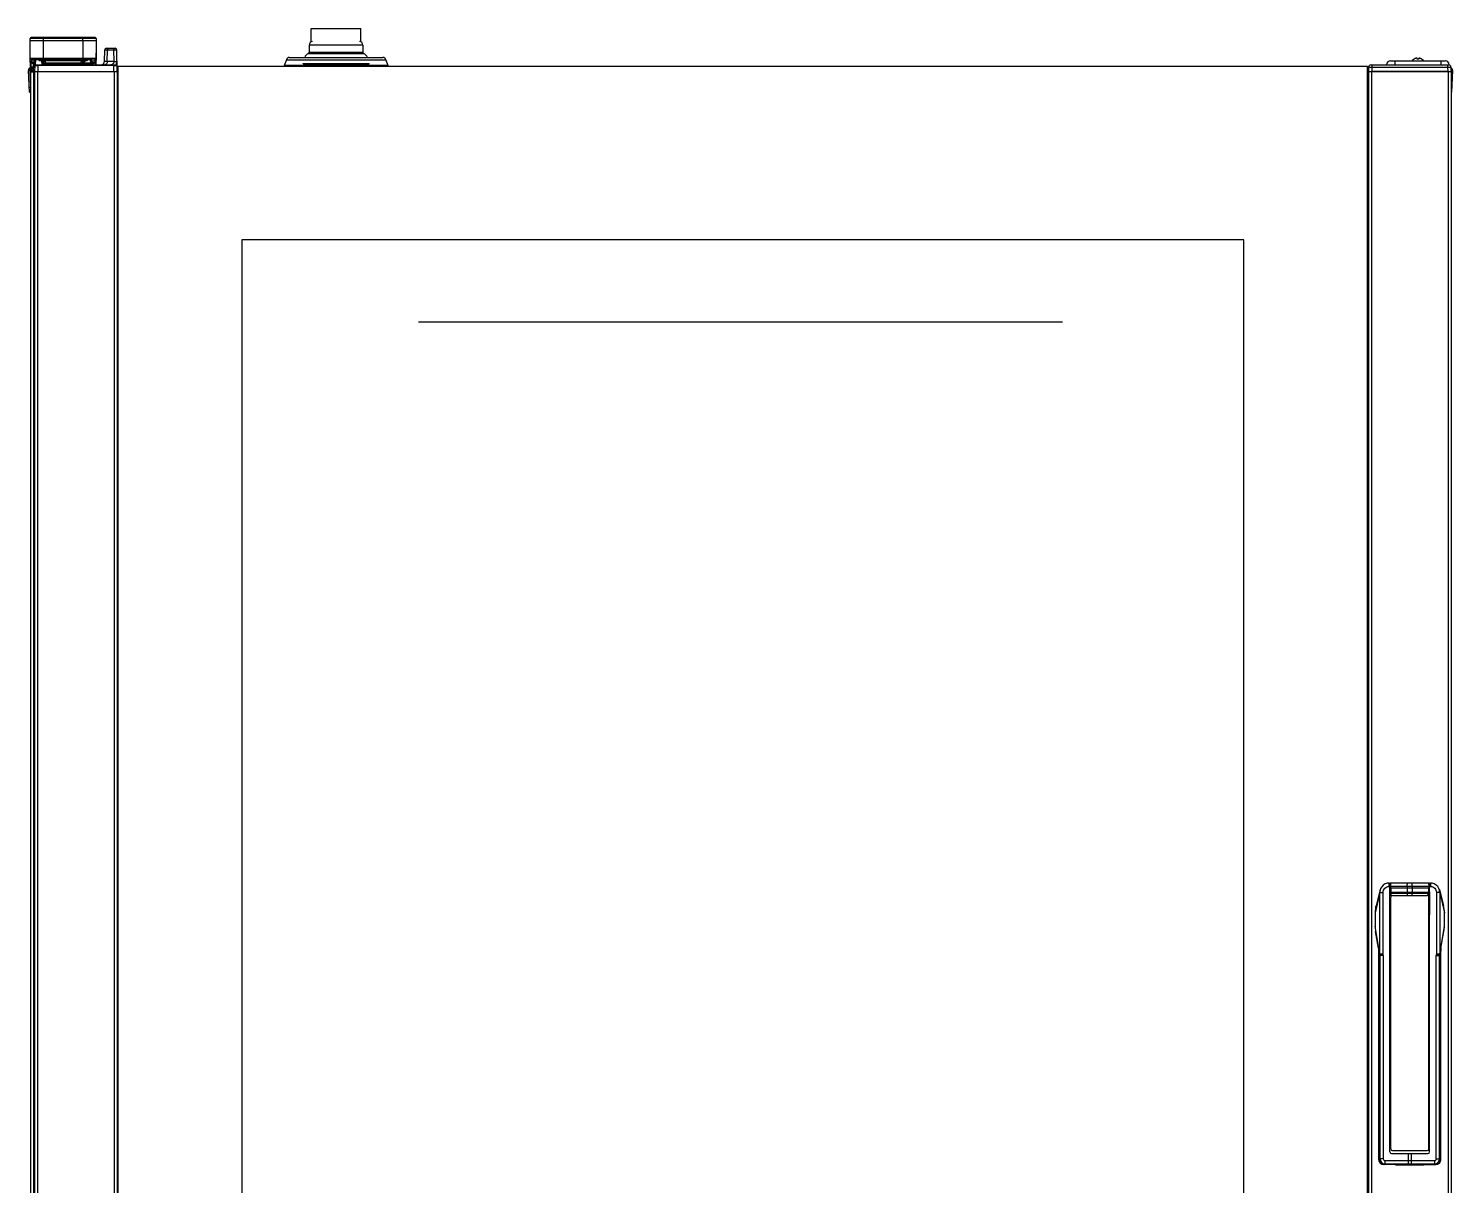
# Model space of a CAD drawing. Header units: millimetres. Extents: x -1319 to 3519, y -1539 to 2345.
# Drawn here: x 187 to 1050, y 286 to 986 of the extents above; entities that cross this region are included whole.
import ezdxf

# ---------------------------------------------------------------- set-up
doc = ezdxf.new("R2010")
doc.units = ezdxf.units.MM
doc.header["$LTSCALE"] = 65.395
doc.layers.get('0').update_dxf_attribs({"linetype": 'CONTINUOUS'})

msp = doc.modelspace()

# ---------------------------------------------------------------- linework, layer by layer
at = {"linetype": 'Continuous'}
for p, q in [((358.66, 978.24), (358.66, 986.37)), ((358.66, 986.37), (388.66, 986.37)), ((388.66, 978.24), (388.66, 986.37)), ((188.36, 978.87), (188.44, 980.4)), ((188.45, 968.36), (188.36, 978.87)), ((228.36, 978.87), (188.36, 978.87)), ((228.28, 980.4), (188.44, 980.4)), ((227.78, 980.87), (188.94, 980.87)), ((196.36, 978.87), (196.36, 980.87)), ((196.36, 967.87), (196.36, 978.87)), ((220.36, 978.87), (220.36, 980.87)), ((220.36, 978.87), (220.36, 967.87)), ((228.36, 978.87), (228.23, 964.37)), ((228.36, 978.87), (228.27, 968.36)), ((228.28, 980.4), (228.36, 978.87)), ((357.41, 976.37), (357.41, 971.98)), ((389.91, 976.37), (357.41, 976.37)), ((389.91, 976.37), (389.91, 971.98)), ((188.5, 963.36), (188.45, 968.36)), ((188.45, 968.36), (228.27, 968.36)), ((188.95, 967.87), (196.36, 967.87)), ((191.04, 966.63), (189.19, 966.63)), ((189.19, 966.63), (189.2, 965.89)), ((190.99, 966.15), (191.04, 966.63)), ((191.09, 963.95), (191.4, 967.41)), ((191.29, 966.19), (191.09, 963.95)), ((191.33, 966.67), (191.4, 967.41)), ((191.63, 964.37), (191.9, 967.38)), ((191.9, 967.87), (191.9, 967.38)), ((193.61, 967.38), (191.9, 967.38)), ((223.11, 967.37), (193.61, 967.37)), ((222.61, 966.87), (194.11, 966.87)), ((195.26, 966.87), (195.48, 964.37)), ((195.76, 966.87), (195.78, 966.67)), ((195.98, 964.37), (195.76, 966.87)), ((196.36, 967.87), (203.36, 967.87)), ((196.84, 966.63), (196.41, 966.63)), ((196.41, 966.63), (196.5, 965.58)), ((213.36, 967.87), (220.36, 967.87)), ((220.31, 966.63), (219.88, 966.63)), ((220.22, 965.58), (220.31, 966.63)), ((227.77, 967.87), (220.36, 967.87)), ((220.83, 965.37), (220.96, 966.87)), ((220.94, 966.67), (220.96, 966.87)), ((221.33, 965.37), (221.46, 966.87)), ((224.82, 967.38), (223.11, 967.38)), ((224.82, 967.87), (224.82, 967.38)), ((224.82, 967.38), (225, 965.37)), ((225.32, 967.41), (225.39, 966.67)), ((225.51, 965.32), (225.32, 967.41)), ((225.51, 965.32), (225.43, 966.19)), ((225.73, 966.15), (225.68, 966.63)), ((227.53, 966.63), (225.68, 966.63)), ((227.53, 966.63), (227.52, 965.89)), ((228.26, 967.25), (228.25, 966.76)), ((228.26, 967.74), (228.26, 967.37)), ((228.27, 968.13), (228.27, 968.03)), ((233.42, 966.33), (233.54, 973.39)), ((233.42, 966.33), (233.54, 973.39)), ((235.11, 966.33), (233.42, 966.33)), ((233.54, 973.39), (235.24, 973.39)), ((234.54, 974.37), (239.83, 974.37)), ((235.11, 966.33), (235.24, 973.39)), ((239.07, 966.33), (235.11, 966.33)), ((235.24, 973.39), (238.95, 973.39)), ((238.95, 973.39), (239.07, 966.33)), ((241.06, 960.37), (240.83, 973.39)), ((343.57, 967.29), (342.27, 963.87)), ((343.57, 967.29), (342.27, 963.87)), ((343.57, 967.29), (403.75, 967.29)), ((345.36, 968.87), (401.96, 968.87)), ((356.93, 971.25), (390.39, 971.25)), ((357.41, 971.98), (389.91, 971.98)), ((403.75, 967.29), (405.05, 963.87)), ((403.75, 967.29), (405.05, 963.87)), ((1012.46, 966.87), (1045.46, 966.87)), ((1014.96, 966.87), (1014.96, 964.37)), ((1026.66, 967.81), (1026.66, 967.85)), ((1028.46, 967.81), (1028.46, 968.37)), ((1029.46, 968.37), (1029.46, 967.81)), ((1031.26, 967.85), (1031.26, 967.81)), ((1042.96, 966.87), (1042.96, 964.37)), ((188.16, 961.02), (187.36, 960.98)), ((188.05, 947.87), (187.36, 960.98)), ((188.16, 961.02), (188.66, 951.5)), ((188.66, 960.17), (188.66, -83.65)), ((188.66, 960.17), (191.06, 960.17)), ((189, 962.87), (188.97, 965.49)), ((190.18, 962.87), (189, 962.87)), ((189.16, 962.07), (189.16, 962.87)), ((190.16, 962.07), (189.16, 962.07)), ((190.29, 965.31), (190.1, 963.07)), ((190.16, 962.87), (190.16, 960.17)), ((191.07, 961.07), (190.16, 961.07)), ((191.1, 962.87), (190.17, 962.87)), ((190.17, 962.87), (191.1, 962.87)), ((190.46, 960.17), (190.46, -82.63)), ((191.12, 963.88), (191.06, 960.37)), ((191.12, 963.88), (191.06, 960.37)), ((191.06, 960.37), (191.06, -66.63)), ((191.06, 960.37), (241.06, 960.37)), ((191.62, 964.37), (207.57, 964.37)), ((192.86, 960.37), (192.86, -66.63)), ((193.12, 963.88), (193.06, 960.37)), ((193.12, 964.37), (193.12, 963.88)), ((239, 963.88), (193.12, 963.88)), ((196.31, 964.87), (196.31, 964.58)), ((196.31, 964.87), (225.81, 964.87)), ((196.31, 964.58), (225.81, 964.58)), ((225.31, 965.37), (196.81, 965.37)), ((214.55, 964.37), (240.5, 964.37)), ((225.81, 964.87), (225.81, 964.58)), ((226.51, 964.37), (226.43, 965.31)), ((227.75, 965.49), (227.74, 964.37)), ((239, 964.37), (239, 963.88)), ((239.06, 960.37), (239, 963.88)), ((239.26, 960.37), (239.26, -66.63)), ((241.06, 960.37), (241, 963.88)), ((241.56, 962.87), (241.02, 962.87)), ((241.56, 961.07), (241.05, 961.07)), ((241.06, 960.37), (241.06, -66.63)), ((241.06, 960.17), (241.56, 960.17)), ((241.56, 959.87), (241.06, 959.87)), ((241.56, 963.37), (241.56, -69.63)), ((998.56, 963.37), (241.56, 963.37)), ((405.05, 963.87), (342.27, 963.87)), ((353.66, 964.87), (353.66, 965.17)), ((353.66, 965.17), (393.66, 965.17)), ((353.66, 964.87), (393.66, 964.87)), ((393.66, 964.87), (393.66, 965.17)), ((998.56, -69.63), (998.56, 963.37)), ((999.1, 962.87), (998.56, 962.87)), ((999.07, 961.07), (998.56, 961.07)), ((999.06, 960.17), (998.56, 960.17)), ((998.56, 959.87), (999.06, 959.87)), ((999.1, 962.9), (999.06, 960.37)), ((999.06, 960.37), (999.06, -66.63)), ((999.06, 960.37), (1049.06, 960.37)), ((1000.6, 964.37), (1047.52, 964.37)), ((1000.86, 960.37), (1000.86, -66.63)), ((1047.26, 960.37), (1000.86, 960.37)), ((1001.1, 962.9), (1001.06, 960.37)), ((1001.1, 964.37), (1001.1, 962.9)), ((1001.1, 962.9), (1047.02, 962.9)), ((1009.96, 964.41), (1009.96, 964.37)), ((1009.96, 964.41), (1047.96, 964.41)), ((1047.02, 964.37), (1047.02, 962.9)), ((1047.02, 962.9), (1047.06, 960.37)), ((1047.26, 960.37), (1047.26, -66.63)), ((1047.52, 964.37), (1047.96, 964.37)), ((1047.96, 964.41), (1047.96, 964.37)), ((1047.96, 964.41), (1047.96, 964.37)), ((1047.96, 964.37), (1047.96, 964.3)), ((1049.02, 962.9), (1049.06, 960.37)), ((1049.16, 961.02), (1049.06, 959.13)), ((1049.06, 960.37), (1049.06, -66.63)), ((1049.16, 961.02), (1049.96, 960.98)), ((1049.96, 960.98), (1049.27, 947.87)), ((187.89, 950.87), (188.66, 950.91)), ((1049.43, 950.87), (1049.06, 950.88)), ((188.05, 947.87), (188.66, 947.9)), ((1049.27, 947.87), (1049.06, 947.88)), ((316.56, 858.37), (316.56, 35.37)), ((923.56, 858.37), (316.56, 858.37)), ((923.56, 35.37), (923.56, 858.37)), ((1011.44, 468.82), (1012.06, 468.82)), ((1011.44, 466.82), (1012.06, 466.82)), ((1012.06, 306.12), (1012.06, 468.82)), ((1012.4, 468.76), (1012.06, 468.75)), ((1012.09, 466.82), (1012.12, 468.33)), ((1012.55, 465.87), (1012.58, 466.87)), ((1035.57, 465.87), (1012.55, 465.87)), ((1012.55, 465.87), (1012.57, 463.61)), ((1022.58, 466.87), (1012.58, 466.87)), ((1022.61, 468.82), (1012.62, 468.82)), ((1025.54, 466.87), (1022.58, 466.87)), ((1022.58, 466.87), (1022.58, 465.87)), ((1022.58, 465.87), (1022.58, 463.36)), ((1024.57, 468.82), (1022.61, 468.82)), ((1035.5, 468.82), (1024.57, 468.82)), ((1035.54, 466.87), (1025.54, 466.87)), ((1025.54, 466.87), (1025.54, 465.87)), ((1025.54, 465.87), (1025.54, 463.36)), ((1035.54, 466.87), (1035.57, 465.87)), ((1035.55, 463.61), (1035.57, 465.87)), ((1036.06, 468.75), (1035.72, 468.76)), ((1036, 468.33), (1036.04, 466.82)), ((1036.06, 468.82), (1036.68, 468.82)), ((1036.06, 306.12), (1036.06, 468.82)), ((1036.06, 466.82), (1036.68, 466.82)), ((1005.92, 463.25), (1003.08, 450.88)), ((1006.11, 464.69), (1003.65, 455.32)), ((1005.92, 463.25), (1007.92, 463.25)), ((1005.92, 425.8), (1005.92, 463.25)), ((1006.41, 465.56), (1006.1, 464.67)), ((1006.1, 464.67), (1006.11, 464.69)), ((1007.92, 425.92), (1007.92, 463.25)), ((1012.33, 435.36), (1012.08, 463.61)), ((1012.51, 307.87), (1012.51, 460.37)), ((1012.82, 463.36), (1035.3, 463.36)), ((1012.84, 461.09), (1012.82, 462.87)), ((1012.83, 462.87), (1035.29, 462.87)), ((1013.51, 461.37), (1034.61, 461.37)), ((1022.61, 461.37), (1022.61, 462.87)), ((1025.51, 461.37), (1025.52, 462.87)), ((1035.28, 461.09), (1035.3, 462.87)), ((1035.61, 307.87), (1035.61, 460.37)), ((1036.04, 463.61), (1035.79, 435.36)), ((1042.2, 463.25), (1040.2, 463.25)), ((1040.2, 463.25), (1040.2, 425.92)), ((1042.01, 464.69), (1044.47, 455.32)), ((1042.01, 464.69), (1042.02, 464.67)), ((1042.2, 463.25), (1042.2, 425.8)), ((1042.2, 463.25), (1045.04, 450.88)), ((1003.08, 450.88), (1003.08, 450.88)), ((1003.08, 450.88), (1003.08, 442.86)), ((1003.08, 450.88), (1003.08, 442.86)), ((1045.04, 450.88), (1045.04, 450.88)), ((1045.04, 442.86), (1045.04, 450.88)), ((1045.04, 442.86), (1045.04, 450.88)), ((1003.08, 442.86), (1003.08, 442.86)), ((1005.92, 425.81), (1003.08, 442.86)), ((1042.2, 425.81), (1045.04, 442.86)), ((1045.04, 442.86), (1045.04, 442.86)), ((1005.22, 429.51), (1003.37, 439.59)), ((1012.06, 435.36), (1012.33, 435.36)), ((1012.36, 434.87), (1012.51, 434.87)), ((1035.61, 434.87), (1035.76, 434.87)), ((1035.79, 435.36), (1036.06, 435.36)), ((1042.9, 429.51), (1044.75, 439.59)), ((1005.21, 429.61), (1005.2, 429.74)), ((1005.21, 429.61), (1005.21, 429.61)), ((1005.21, 429.61), (1005.24, 429.41)), ((1005.24, 429.41), (1005.27, 429.12)), ((1005.26, 429.39), (1005.26, 429.38)), ((1005.26, 429.38), (1005.26, 429.36)), ((1005.27, 429.12), (1005.28, 428.89)), ((1005.37, 428.77), (1005.28, 429.23)), ((1005.28, 428.89), (1005.28, 429.06)), ((1005.28, 429.06), (1005.31, 428.89)), ((1005.28, 428.89), (1005.28, 428.89)), ((1005.39, 423.98), (1005.4, 423.98)), ((1005.39, 301.46), (1005.39, 423.98)), ((1005.4, 301.46), (1005.4, 423.98)), ((1005.72, 426.82), (1005.72, 426.83)), ((1005.93, 425.65), (1005.72, 426.83)), ((1005.9, 425.64), (1005.91, 425.59)), ((1005.91, 425.59), (1005.93, 425.48)), ((1007.92, 425.92), (1005.92, 425.8)), ((1005.92, 425.8), (1005.92, 425.81)), ((1005.93, 425.65), (1005.94, 425.62)), ((1005.93, 425.65), (1005.93, 425.65)), ((1005.94, 425.62), (1005.94, 425.6)), ((1005.94, 425.6), (1005.96, 425.51)), ((1005.95, 425.59), (1006, 425.6)), ((1005.96, 425.51), (1005.97, 425.49)), ((1008, 425.06), (1006.01, 425.06)), ((1006.01, 425.06), (1006.01, 301.87)), ((1008, 425.06), (1008, 301.87)), ((1040.12, 425.06), (1042.11, 425.06)), ((1040.12, 301.87), (1040.12, 425.06)), ((1042, 425.63), (1042.17, 425.59)), ((1042.2, 425.8), (1042.02, 425.81)), ((1042.11, 301.87), (1042.11, 425.06)), ((1042.15, 425.49), (1042.18, 425.6)), ((1042.15, 425.49), (1042.15, 425.49)), ((1042.18, 425.62), (1042.19, 425.65)), ((1042.18, 425.6), (1042.18, 425.62)), ((1042.19, 425.65), (1042.4, 426.83)), ((1042.19, 425.65), (1042.19, 425.65)), ((1042.21, 425.59), (1042.19, 425.48)), ((1042.22, 425.64), (1042.21, 425.59)), ((1042.4, 426.82), (1042.4, 426.83)), ((1042.73, 423.98), (1042.72, 423.98)), ((1042.72, 423.98), (1042.72, 301.46)), ((1042.73, 423.98), (1042.73, 301.46)), ((1042.76, 428.78), (1042.84, 429.23)), ((1042.84, 429.06), (1042.81, 428.89)), ((1042.84, 428.89), (1042.85, 429.1)), ((1042.84, 428.89), (1042.84, 429.06)), ((1042.85, 429.1), (1042.88, 429.38)), ((1042.86, 429.39), (1042.86, 429.38)), ((1042.86, 429.38), (1042.86, 429.36)), ((1042.86, 429.36), (1042.86, 429.35)), ((1042.88, 429.38), (1042.91, 429.61)), ((1042.92, 429.74), (1042.91, 429.61)), ((1042.91, 429.61), (1042.91, 429.61)), ((1013.06, 305.12), (1035.06, 305.12)), ((1013.51, 306.87), (1034.61, 306.87)), ((1023.19, 305.12), (1023.19, 300.87)), ((1024.93, 305.12), (1024.93, 300.87)), ((1005.39, 301.46), (1005.4, 301.46)), ((1005.4, 301.46), (1006.01, 301.87)), ((1008, 301.87), (1006.01, 301.87)), ((1008.33, 298.46), (1008.39, 298.46)), ((1015.5, 298.31), (1008.33, 298.46)), ((1008.39, 298.46), (1009.01, 298.87)), ((1015.56, 298.31), (1008.39, 298.46)), ((1009, 300.87), (1023.19, 300.87)), ((1009.01, 298.87), (1023.19, 298.87)), ((1015.5, 298.31), (1015.56, 298.31)), ((1023.19, 300.87), (1039.12, 300.87)), ((1023.19, 298.87), (1024.93, 298.87)), ((1024.93, 298.87), (1039.11, 298.87)), ((1039.73, 298.46), (1032.56, 298.31)), ((1032.56, 298.31), (1039.79, 298.46)), ((1032.62, 298.31), (1032.56, 298.31)), ((1039.11, 298.87), (1039.73, 298.46)), ((1039.79, 298.46), (1039.73, 298.46)), ((1040.12, 301.87), (1042.11, 301.87)), ((1042.11, 301.87), (1042.72, 301.46)), ((1042.73, 301.46), (1042.72, 301.46))]:
    msp.add_line(p, q, dxfattribs=at)
at = {"color": 2, "linetype": 'Continuous'}
msp.add_line((423.66, 808.67), (813.66, 808.67), dxfattribs=at)
at = {"linetype": 'Continuous'}
for points in [[(1011.44, 468.82), (1010.42, 468.73), (1009.16, 468.33), (1008.03, 467.64), (1007.09, 466.7), (1006.41, 465.56)], [(1042.02, 464.67), (1041.7, 465.58), (1041.01, 466.72), (1040.07, 467.66), (1038.93, 468.34), (1037.67, 468.73), (1036.68, 468.82)], [(1005.28, 428.89), (1005.31, 428.37), (1005.34, 427.46), (1005.37, 426.34), (1005.39, 425.05), (1005.39, 423.98)], [(1042.73, 423.98), (1042.73, 425.08), (1042.75, 426.36), (1042.78, 427.48), (1042.81, 428.39), (1042.84, 428.89)], [(1015.5, 298.31), (1018.06, 298.27), (1021.02, 298.24), (1024.07, 298.23), (1027.12, 298.24), (1030.08, 298.27), (1032.56, 298.31)]]:
    msp.add_lwpolyline(points, dxfattribs=at)
for centre, radius, start, end in [((188.94, 980.37), 0.5, 90, 177), ((227.78, 980.37), 0.5, 3, 90), ((359.46, 976.37), 2.05, 90, 180), ((387.86, 976.37), 2.05, 0, 90), ((188.95, 968.37), 0.5, 180.5, 270), ((191.9, 967.37), 0.5, 90, 175.01983), ((191.9, 967.37), 0.5, 124.16928, 154.56001), ((193.11, 967.37), 0.5, 0, 90), ((194.11, 967.37), 0.5, 180, 270.00005), ((195.94, 964.87), 2, 14.57995, 90), ((181.08, 964.62), 15.47, 7.46484, 8.10539), ((220.78, 964.87), 2, 90, 165.42005), ((235.74, 964.61), 15.57, 171.89732, 172.53372), ((222.61, 967.37), 0.5, 269.99995, 360), ((223.61, 967.37), 0.5, 90, 180), ((224.82, 967.37), 0.5, 4.99977, 90), ((227.77, 968.37), 0.5, 270, 359.5), ((231.42, 966.37), 2, 269.9972, 358.99995), ((234.54, 973.37), 1, 90.00043, 179.00001), ((239.83, 973.37), 1, 1, 90), ((345.36, 967.07), 1.8, 90, 173.00567), ((358.66, 967.37), 4.25, 113.95008, 159.29674), ((356.61, 971.98), 0.8, 293.95008, 360), ((390.71, 971.98), 0.8, 180, 246.04992), ((388.66, 967.37), 4.25, 20.70326, 66.04992), ((401.96, 967.07), 1.8, 6.99433, 90), ((1012.46, 964.37), 2.5, 90, 179), ((1029.16, 963.75), 4.8, 121.37271, 139.39925), ((1029.16, 963.75), 4.8, 121.37271, 139.18383), ((1029.15, 963.76), 4.75, 118.9687, 121.53408), ((1029.14, 963.77), 4.75, 118.00738, 118.96837), ((1029.14, 963.77), 4.75, 116.68125, 118.00741), ((1029.14, 963.77), 4.74, 115.54022, 116.6812), ((1029.14, 963.77), 4.74, 114.57218, 115.5402), ((1029.14, 963.78), 4.73, 113.31747, 114.5722), ((1029.14, 963.78), 4.73, 112.54738, 113.31738), ((1029.13, 963.79), 4.72, 111.00254, 112.54756), ((1029.13, 963.8), 4.72, 110.5181, 111.00225), ((1029.13, 963.81), 4.7, 108.46559, 110.51874), ((1029.12, 963.83), 4.68, 107.37727, 108.46505), ((1029.12, 963.84), 4.67, 106.39488, 107.37721), ((1029.11, 963.87), 4.64, 104.31758, 106.39637), ((1028.21, 966.38), 2.01, 95.2585, 97.27409), ((1028.21, 966.4), 1.98, 94.6009, 95.25576), ((1028.21, 966.41), 1.97, 93.21665, 94.6016), ((1028.21, 966.42), 1.96, 92.37652, 93.21587), ((1028.21, 966.43), 1.95, 91.15446, 92.37669), ((1028.21, 966.43), 1.95, 90.19954, 91.15407), ((1028.21, 966.43), 1.95, 89.07411, 90.19949), ((1028.21, 966.43), 1.95, 88.00369, 89.07382), ((1028.21, 966.42), 1.96, 86.97715, 88.00366), ((1028.21, 966.41), 1.97, 85.71404, 86.97664), ((1028.21, 966.4), 1.98, 84.86274, 85.71439), ((1028.21, 966.38), 2.01, 82.72561, 84.85983), ((1028.96, 964.05), 3.8, 82.43512, 97.56488), ((1029.71, 966.38), 2.01, 95.14015, 97.27441), ((1029.71, 966.4), 1.98, 94.28565, 95.13722), ((1029.71, 966.41), 1.97, 93.0233, 94.28602), ((1029.71, 966.42), 1.96, 91.99641, 93.02279), ((1029.71, 966.43), 1.95, 90.92611, 91.99638), ((1029.71, 966.43), 1.95, 88.84587, 90.92582), ((1029.71, 966.43), 1.96, 87.62337, 88.84548), ((1029.71, 966.42), 1.96, 86.78409, 87.62352), ((1029.71, 966.41), 1.97, 85.39843, 86.78331), ((1029.71, 966.4), 1.98, 84.74422, 85.39912), ((1029.71, 966.38), 2.01, 82.72591, 84.7415), ((1028.81, 963.87), 4.64, 73.60363, 75.68242), ((1028.8, 963.84), 4.67, 72.62279, 73.60512), ((1028.8, 963.83), 4.68, 71.53495, 72.62273), ((1028.79, 963.81), 4.7, 69.48126, 71.53441), ((1028.79, 963.8), 4.72, 68.99775, 69.4819), ((1028.79, 963.79), 4.72, 67.45244, 68.99746), ((1028.78, 963.78), 4.73, 66.68262, 67.45262), ((1028.78, 963.78), 4.73, 65.4278, 66.68253), ((1028.78, 963.77), 4.74, 64.45979, 65.42782), ((1028.78, 963.77), 4.74, 63.3188, 64.45978), ((1028.78, 963.77), 4.75, 61.99259, 63.31875), ((1028.78, 963.77), 4.75, 61.03163, 61.99262), ((1028.77, 963.76), 4.75, 58.46592, 61.0313), ((1028.76, 963.75), 4.8, 40.81617, 58.62729), ((1028.76, 963.75), 4.8, 40.60075, 58.62729), ((1045.46, 964.37), 2.5, 1, 90), ((189.16, 961.07), 1.8, 96.19772, 183), ((189.16, 961.07), 1, 90, 183), ((189, 963.37), 0.5, 180.5, 270), ((190.46, 960.17), 1.8, 99.60963, 180), ((204.74, 1077.99), 113.6, 262.02212, 262.69479), ((204.78, 1075.79), 111.01, 261.92953, 262.61005), ((190.46, 960.17), 1, 107.4822, 180), ((190.15, 964.04), 0.95, 333.13209, 351.04346), ((190.17, 964.03), 0.924, 351.0959, 354.99324), ((191.62, 963.87), 0.5, 90.00903, 179.00016), ((196.94, 965.71), 1.07, 229.42642, 233.84607), ((196.81, 964.87), 0.5, 89.99945, 180), ((196.81, 964.58), 0.5, 180, 202.49993), ((219.78, 965.72), 1.08, 341.02863, 354.94936), ((225.31, 964.87), 0.5, 0, 90.00055), ((225.31, 964.58), 0.5, 337.50007, 360), ((211.95, 1075.75), 110.96, 277.38981, 278.07062), ((211.99, 1077.94), 113.55, 277.30509, 277.97801), ((240.5, 963.87), 0.5, 1, 90), ((344.51, 963.67), 0.8, 165.33239, 202.34573), ((402.81, 963.67), 0.8, 337.65427, 14.66761), ((1000.6, 962.87), 1.5, 90.001, 179.00002), ((1047.52, 962.87), 1.5, 1, 90), ((1048.16, 961.07), 1.8, 357, 61.40742), ((1048.16, 961.07), 1, 357, 28.22162), ((1012.18, 462.6), 5.69, 90.55917, 91.19721), ((1012.62, 468.32), 0.5, 90.01651, 178.5), ((1035.5, 468.32), 0.5, 1.5, 89.98349), ((1035.94, 462.6), 5.69, 88.80242, 89.44035), ((1011.55, 463.27), 5.62, 167.37856, 180.19796), ((1011.48, 463.29), 5.56, 165.56447, 167.35241), ((1012.83, 463.62), 0.75, 180.5, 270), ((1013.51, 460.37), 1, 90, 180), ((1012.82, 463.61), 0.25, 180.50025, 269.99975), ((1034.61, 460.37), 1, 0, 90), ((1035.29, 463.62), 0.75, 270, 359.5), ((1035.3, 463.61), 0.25, 270.00025, 359.49975), ((1036.64, 463.29), 5.56, 12.64781, 14.44376), ((1036.57, 463.27), 5.62, 359.80193, 12.62172), ((1020.66, 450.88), 17.58, 165.37032, 180.01409), ((1027.46, 450.88), 17.58, 359.98592, 14.62972), ((1021.19, 442.84), 18.11, 179.96267, 190.29621), ((1026.93, 442.84), 18.11, 349.70309, 0.03735), ((1012.36, 435.17), 0.3, 180, 270), ((1012.83, 435.37), 0.5, 180.5, 230.35876), ((1012.83, 435.37), 0.503, 216.34932, 230.35046), ((1035.29, 435.37), 0.5, 309.64124, 359.5), ((1035.29, 435.37), 0.503, 309.64951, 323.65062), ((1035.76, 435.17), 0.3, 270, 360), ((988.35, 427.13), 17.05, 8.4961, 8.78923), ((1010.77, 430.38), 5.61, 186.57094, 187.87594), ((989.81, 427.35), 15.57, 7.79522, 8.50759), ((991.74, 427.62), 13.62, 7.58973, 7.78428), ((992.51, 427.72), 12.84, 7.29011, 7.59052), ((993.96, 427.9), 11.38, 6.63696, 7.29743), ((995.49, 428.08), 9.84, 5.73797, 6.63799), ((1010, 429.81), 4.76, 186.97941, 188.19471), ((968.13, 426.93), 37.21, 3.03361, 3.28613), ((1298.8, 480.12), 297.92, 189.90079, 190.30717), ((1344.36, 489.04), 344.31, 190.08015, 190.40957), ((1222.42, 466.27), 220.3, 190.31838, 190.63022), ((1006.73, 425.8), 0.815, 179.15326, 184.07503), ((1006.82, 425.8), 0.893, 180.01914, 184.47399), ((1006.75, 425.8), 0.831, 184.07434, 188.92599), ((1006.82, 425.8), 0.895, 184.47342, 188.91451), ((1006.76, 425.8), 0.839, 188.92093, 190.40069), ((1006.82, 425.8), 0.893, 188.91393, 193.36829), ((1155.26, 453.69), 151.97, 190.6976, 190.85976), ((1003.53, 425.03), 2.48, 7.17514, 10.83514), ((1003.55, 425.03), 2.46, 0.71605, 7.18028), ((1010.94, 399.99), 26.09, 100.64383, 100.91771), ((1003.68, 425.06), 4.32, 359.99842, 11.5158), ((1044.43, 425.06), 4.31, 168.46735, 179.98099), ((892.88, 453.69), 151.95, 349.14023, 349.30215), ((1044.57, 425.03), 2.46, 172.99239, 179.28208), ((1044.59, 425.03), 2.48, 169.16575, 172.99597), ((1041.3, 425.8), 0.893, 346.63228, 351.08649), ((1041.3, 425.8), 0.893, 355.52626, 359.9809), ((1041.37, 425.8), 0.831, 351.07449, 355.92551), ((1041.3, 425.8), 0.895, 351.08592, 355.52683), ((1041.36, 425.8), 0.839, 349.59953, 351.07959), ((1041.39, 425.8), 0.815, 355.92482, 0.84622), ((825.69, 466.28), 220.31, 349.36977, 349.68163), ((703.77, 489.03), 344.3, 349.59044, 349.92037), ((749.34, 480.12), 297.91, 349.69285, 350.09913), ((1038.12, 429.81), 4.76, 351.80529, 353.02059), ((1079.59, 426.95), 36.82, 176.70521, 176.96105), ((1052.99, 428.04), 10.21, 173.05616, 174.24441), ((1055.03, 427.79), 12.26, 172.39432, 173.06697), ((1059.62, 427.16), 16.9, 171.21966, 172.18267), ((1056.44, 427.61), 13.68, 172.23241, 172.40214), ((1037.35, 430.38), 5.61, 352.15187, 353.43489), ((1013.06, 306.12), 1, 180, 270), ((1013.51, 307.87), 1, 180, 270), ((1034.61, 307.87), 1, 270, 360), ((1035.06, 306.12), 1, 270, 360), ((1008.39, 301.46), 3, 180.02624, 268.84578), ((1009.01, 301.87), 3, 180.06941, 269.91808), ((1009, 301.87), 0.999, 180.00265, 270.04975), ((1008.4, 301.43), 2.97, 268.7476, 269.89482), ((1039.11, 301.87), 3, 270.08192, 359.93059), ((1039.12, 301.87), 0.999, 269.95025, 359.99735), ((1039.72, 301.43), 2.97, 270.10518, 271.25161), ((1039.73, 301.46), 3, 271.15422, 359.97376)]:
    msp.add_arc(centre, radius, start, end, dxfattribs=at)
for points, knots in [([(189.19, 966.63), (189.11, 966.62), (188.95, 966.61), (188.72, 966.63), (188.57, 966.65), (188.47, 966.69), (188.47, 966.71)], [0, 0, 0, 0, 0.331088, 0.654634, 0.893076, 1, 1, 1, 1]), ([(188.95, 967.87), (188.99, 967.87), (189.06, 967.74), (189.11, 967.51), (189.17, 967.11), (189.18, 966.81), (189.19, 966.63)], [0, 0, 0, 0, 0.083854, 0.274813, 0.585485, 1, 1, 1, 1]), ([(190.29, 965.31), (190.53, 965.3), (191.04, 965.46), (191.27, 965.95), (191.29, 966.19)], [0, 0, 0, 0, 0.494734, 1, 1, 1, 1]), ([(190.5, 965.71), (190.62, 965.7), (190.88, 965.77), (190.98, 966.02), (190.99, 966.15)], [0, 0, 0, 0, 0.482838, 1, 1, 1, 1]), ([(190.99, 966.15), (191.07, 966.15), (191.16, 966.15), (191.26, 966.16), (191.29, 966.18), (191.29, 966.19)], [0, 0, 0, 0, 0.700795, 0.903875, 1, 1, 1, 1]), ([(191.04, 966.63), (191.04, 966.68), (191.06, 966.86), (191.07, 967.05), (191.07, 967.18)], [0, 0, 0, 0, 0.265557, 1, 1, 1, 1]), ([(191.04, 966.63), (191.11, 966.63), (191.2, 966.63), (191.3, 966.65), (191.33, 966.66), (191.33, 966.67)], [0, 0, 0, 0, 0.70089, 0.903936, 1, 1, 1, 1]), ([(191.07, 967.18), (191.07, 967.22), (191.09, 967.35), (191.15, 967.48), (191.21, 967.56)], [0, 0, 0, 0, 0.258124, 1, 1, 1, 1]), ([(191.07, 967.18), (191.15, 967.2), (191.29, 967.23), (191.39, 967.35), (191.4, 967.41)], [0, 0, 0, 0, 0.583232, 1, 1, 1, 1]), ([(191.21, 967.56), (191.29, 967.66), (191.51, 967.82), (191.77, 967.87), (191.9, 967.87)], [0, 0, 0, 0, 0.502944, 1, 1, 1, 1]), ([(191.9, 967.38), (191.83, 967.38), (191.74, 967.39), (191.62, 967.4), (191.55, 967.41), (191.49, 967.41), (191.44, 967.41), (191.42, 967.41), (191.4, 967.42), (191.4, 967.41)], [0, 0, 0, 0, 0.382118, 0.554845, 0.706343, 0.83078, 0.923341, 0.980413, 1, 1, 1, 1]), ([(196.41, 966.63), (196.34, 966.62), (196.2, 966.6), (195.99, 966.61), (195.87, 966.62), (195.78, 966.65), (195.78, 966.67)], [0, 0, 0, 0, 0.34795, 0.666762, 0.894739, 1, 1, 1, 1]), ([(208.36, 968.1), (207.94, 968.1), (206.27, 968.04), (204.61, 967.87), (203.36, 967.87)], [0, 0, 0, 0, 0.251135, 1, 1, 1, 1]), ([(203.36, 967.87), (203.39, 967.87), (203.45, 967.82), (203.51, 967.65), (203.53, 967.49), (203.53, 967.37)], [0, 0, 0, 0, 0.133105, 0.352133, 1, 1, 1, 1]), ([(208.36, 967.83), (207.95, 967.83), (206.33, 967.71), (204.73, 967.37), (203.53, 967.37)], [0, 0, 0, 0, 0.254436, 1, 1, 1, 1]), ([(213.36, 967.87), (212.94, 967.87), (211.28, 967.93), (209.61, 968.1), (208.36, 968.1)], [0, 0, 0, 0, 0.248404, 1, 1, 1, 1]), ([(213.19, 967.37), (212.8, 967.37), (211.8, 967.44), (210.2, 967.69), (208.98, 967.83), (208.36, 967.83)], [0, 0, 0, 0, 0.243839, 0.619106, 1, 1, 1, 1]), ([(213.36, 967.87), (213.33, 967.87), (213.27, 967.82), (213.21, 967.65), (213.19, 967.49), (213.19, 967.37)], [0, 0, 0, 0, 0.133105, 0.352132, 1, 1, 1, 1]), ([(220.31, 966.63), (220.38, 966.62), (220.52, 966.6), (220.73, 966.61), (220.85, 966.62), (220.94, 966.65), (220.94, 966.67)], [0, 0, 0, 0, 0.347975, 0.6668, 0.894765, 1, 1, 1, 1]), ([(225.51, 967.56), (225.43, 967.66), (225.21, 967.82), (224.95, 967.87), (224.82, 967.87)], [0, 0, 0, 0, 0.502741, 1, 1, 1, 1]), ([(225.32, 967.41), (225.32, 967.42), (225.3, 967.41), (225.28, 967.41), (225.23, 967.41), (225.17, 967.41), (225.1, 967.4), (224.98, 967.39), (224.89, 967.38), (224.82, 967.38)], [0, 0, 0, 0, 0.019443, 0.076273, 0.168517, 0.292726, 0.444125, 0.616961, 1, 1, 1, 1]), ([(225.32, 967.41), (225.33, 967.35), (225.43, 967.23), (225.57, 967.2), (225.65, 967.18)], [0, 0, 0, 0, 0.416782, 1, 1, 1, 1]), ([(225.39, 966.67), (225.39, 966.66), (225.42, 966.65), (225.52, 966.63), (225.61, 966.63), (225.68, 966.63)], [0, 0, 0, 0, 0.096122, 0.299206, 1, 1, 1, 1]), ([(225.43, 966.19), (225.43, 966.18), (225.46, 966.16), (225.56, 966.15), (225.65, 966.15), (225.73, 966.15)], [0, 0, 0, 0, 0.096125, 0.299205, 1, 1, 1, 1]), ([(226.43, 965.31), (226.19, 965.3), (225.68, 965.46), (225.45, 965.95), (225.43, 966.19)], [0, 0, 0, 0, 0.494712, 1, 1, 1, 1]), ([(225.65, 967.18), (225.65, 967.22), (225.63, 967.36), (225.57, 967.49), (225.51, 967.56)], [0, 0, 0, 0, 0.258931, 1, 1, 1, 1]), ([(225.68, 966.63), (225.68, 966.68), (225.66, 966.86), (225.65, 967.05), (225.65, 967.18)], [0, 0, 0, 0, 0.265768, 1, 1, 1, 1]), ([(226.22, 965.71), (226.1, 965.7), (225.84, 965.77), (225.74, 966.02), (225.73, 966.15)], [0, 0, 0, 0, 0.482813, 1, 1, 1, 1]), ([(227.77, 967.87), (227.73, 967.87), (227.66, 967.74), (227.61, 967.51), (227.55, 967.11), (227.54, 966.81), (227.53, 966.63)], [0, 0, 0, 0, 0.083842, 0.274803, 0.585481, 1, 1, 1, 1]), ([(228.25, 966.71), (228.25, 966.69), (228.15, 966.65), (228, 966.63), (227.77, 966.61), (227.61, 966.62), (227.53, 966.63)], [0, 0, 0, 0, 0.106924, 0.345366, 0.668912, 1, 1, 1, 1]), ([(235.11, 966.33), (235.11, 966.08), (235.02, 965.57), (234.63, 964.92), (234.04, 964.48), (233.57, 964.37), (233.34, 964.37)], [0, 0, 0, 0, 0.263695, 0.51941, 0.763809, 1, 1, 1, 1]), ([(236.12, 974.37), (236.01, 974.37), (235.77, 974.32), (235.48, 974.09), (235.29, 973.77), (235.24, 973.51), (235.24, 973.39)], [0, 0, 0, 0, 0.236162, 0.480587, 0.736337, 1, 1, 1, 1]), ([(239.07, 966.33), (239.07, 966.08), (238.97, 965.57), (238.58, 964.92), (238, 964.48), (237.52, 964.37), (237.3, 964.37)], [0, 0, 0, 0, 0.263695, 0.51941, 0.763809, 1, 1, 1, 1]), ([(239.83, 974.37), (239.72, 974.37), (239.48, 974.32), (239.19, 974.09), (239, 973.77), (238.95, 973.51), (238.95, 973.39)], [0, 0, 0, 0, 0.236308, 0.480761, 0.736435, 1, 1, 1, 1]), ([(238.95, 973.39), (239.1, 973.41), (239.37, 973.43), (239.74, 973.44), (240.06, 973.44), (240.35, 973.44), (240.57, 973.43), (240.7, 973.42), (240.77, 973.41), (240.81, 973.4), (240.83, 973.39), (240.83, 973.39)], [0, 0, 0, 0, 0.250957, 0.419807, 0.593954, 0.754394, 0.883695, 0.932133, 0.967984, 0.990421, 1, 1, 1, 1]), ([(240.96, 966.33), (240.96, 966.31), (240.86, 966.27), (240.73, 966.25), (240.48, 966.23), (240.08, 966.22), (239.67, 966.24), (239.29, 966.28), (239.13, 966.31), (239.07, 966.33)], [0, 0, 0, 0, 0.036013, 0.119644, 0.247793, 0.407782, 0.749916, 0.894102, 1, 1, 1, 1]), ([(240.5, 964.37), (240.5, 964.37), (240.51, 964.39), (240.52, 964.42), (240.54, 964.49), (240.56, 964.57), (240.58, 964.67), (240.61, 964.84), (240.67, 965.08), (240.75, 965.39), (240.85, 965.7), (240.94, 966.02), (240.96, 966.23), (240.96, 966.33)], [0, 0, 0, 0, 0.008206, 0.027598, 0.058489, 0.100333, 0.152261, 0.213168, 0.356559, 0.518371, 0.685346, 0.846706, 1, 1, 1, 1]), ([(188.47, 965.97), (188.47, 965.85), (188.59, 965.59), (188.85, 965.49), (188.97, 965.49)], [0, 0, 0, 0, 0.493704, 1, 1, 1, 1]), ([(189.2, 965.89), (189.11, 965.89), (188.95, 965.87), (188.72, 965.88), (188.58, 965.91), (188.47, 965.94), (188.47, 965.97)], [0, 0, 0, 0, 0.331269, 0.654792, 0.893138, 1, 1, 1, 1]), ([(189.2, 965.89), (189.18, 965.8), (189.13, 965.65), (189.03, 965.52), (188.97, 965.49)], [0, 0, 0, 0, 0.581633, 1, 1, 1, 1]), ([(191, 963.61), (190.91, 963.45), (190.65, 963.17), (190.28, 963.07), (190.1, 963.07)], [0, 0, 0, 0, 0.495718, 1, 1, 1, 1]), ([(190.1, 963.07), (190.1, 963.06), (190.1, 963), (190.16, 962.95), (190.2, 962.92)], [0, 0, 0, 0, 0.206177, 1, 1, 1, 1]), ([(191.12, 963.76), (191.09, 963.54), (190.9, 963.12), (190.49, 962.9), (190.28, 962.88)], [0, 0, 0, 0, 0.513948, 1, 1, 1, 1]), ([(190.5, 965.71), (190.49, 965.62), (190.44, 965.48), (190.35, 965.34), (190.29, 965.31)], [0, 0, 0, 0, 0.586877, 1, 1, 1, 1]), ([(191.12, 963.88), (191.12, 963.88), (191.13, 963.88), (191.14, 963.88), (191.17, 963.88), (191.21, 963.88), (191.28, 963.88), (191.36, 963.88), (191.51, 963.88), (191.73, 963.88), (192.02, 963.88), (192.37, 963.88), (192.74, 963.88), (192.99, 963.88), (193.12, 963.88)], [0, 0, 0, 0, 0.00485, 0.010865, 0.019254, 0.043098, 0.07617, 0.118119, 0.168571, 0.292925, 0.444468, 0.617308, 0.804981, 1, 1, 1, 1]), ([(196.5, 965.58), (196.43, 965.57), (196.29, 965.56), (196.09, 965.56), (195.96, 965.57), (195.87, 965.6), (195.87, 965.62)], [0, 0, 0, 0, 0.348273, 0.66705, 0.894865, 1, 1, 1, 1]), ([(195.87, 965.62), (195.88, 965.49), (195.96, 965.21), (196.14, 964.99), (196.24, 964.9)], [0, 0, 0, 0, 0.500694, 1, 1, 1, 1]), ([(211.06, 964.3), (210.48, 964.3), (209.32, 964.33), (208.15, 964.37), (207.57, 964.37)], [0, 0, 0, 0, 0.501214, 1, 1, 1, 1]), ([(214.55, 964.37), (213.97, 964.37), (212.8, 964.33), (211.64, 964.3), (211.06, 964.3)], [0, 0, 0, 0, 0.498786, 1, 1, 1, 1]), ([(220.22, 965.58), (220.29, 965.57), (220.43, 965.56), (220.63, 965.56), (220.76, 965.57), (220.85, 965.6), (220.85, 965.62)], [0, 0, 0, 0, 0.348273, 0.667051, 0.894865, 1, 1, 1, 1]), ([(226.43, 965.31), (226.37, 965.34), (226.28, 965.48), (226.23, 965.62), (226.22, 965.71)], [0, 0, 0, 0, 0.413123, 1, 1, 1, 1]), ([(228.25, 965.97), (228.25, 965.94), (228.14, 965.91), (228, 965.88), (227.77, 965.87), (227.61, 965.89), (227.52, 965.89)], [0, 0, 0, 0, 0.106862, 0.345208, 0.668731, 1, 1, 1, 1]), ([(227.75, 965.49), (227.69, 965.52), (227.59, 965.65), (227.54, 965.8), (227.52, 965.89)], [0, 0, 0, 0, 0.418368, 1, 1, 1, 1]), ([(228.25, 965.97), (228.25, 965.85), (228.13, 965.59), (227.87, 965.49), (227.75, 965.49)], [0, 0, 0, 0, 0.493708, 1, 1, 1, 1]), ([(239, 963.88), (239.13, 963.88), (239.38, 963.88), (239.75, 963.88), (240.1, 963.88), (240.4, 963.88), (240.61, 963.88), (240.76, 963.88), (240.84, 963.88), (240.91, 963.88), (240.95, 963.88), (240.98, 963.88), (240.99, 963.88), (241, 963.88), (241, 963.88)], [0, 0, 0, 0, 0.19502, 0.382696, 0.555536, 0.707078, 0.831432, 0.881883, 0.923832, 0.956903, 0.980747, 0.989136, 0.99515, 1, 1, 1, 1]), ([(999.1, 962.9), (999.1, 962.9), (999.12, 962.9), (999.15, 962.9), (999.2, 962.9), (999.26, 962.9), (999.35, 962.9), (999.49, 962.91), (999.71, 962.91), (1000.01, 962.91), (1000.35, 962.9), (1000.72, 962.9), (1000.97, 962.9), (1001.1, 962.9)], [0, 0, 0, 0, 0.004997, 0.019447, 0.043313, 0.076395, 0.118346, 0.168793, 0.293121, 0.444623, 0.617412, 0.805033, 1, 1, 1, 1]), ([(1047.02, 962.9), (1047.15, 962.9), (1047.4, 962.9), (1047.77, 962.9), (1048.11, 962.91), (1048.41, 962.91), (1048.63, 962.91), (1048.77, 962.9), (1048.86, 962.9), (1048.92, 962.9), (1048.97, 962.9), (1049, 962.9), (1049.02, 962.9), (1049.02, 962.9)], [0, 0, 0, 0, 0.194967, 0.382588, 0.555377, 0.706879, 0.831207, 0.881654, 0.923606, 0.956688, 0.98055, 0.994997, 1, 1, 1, 1]), ([(1007.92, 463.25), (1007.92, 463.72), (1008.09, 464.65), (1008.87, 465.84), (1010.05, 466.64), (1010.98, 466.82), (1011.44, 466.82)], [0, 0, 0, 0, 0.250089, 0.500068, 0.750006, 1, 1, 1, 1]), ([(1011.44, 468.82), (1011.44, 468.82), (1011.45, 468.8), (1011.44, 468.78), (1011.44, 468.73), (1011.44, 468.66), (1011.44, 468.58), (1011.44, 468.44), (1011.44, 468.22), (1011.44, 467.92), (1011.44, 467.58), (1011.44, 467.21), (1011.44, 466.95), (1011.44, 466.82)], [0, 0, 0, 0, 0.004849, 0.019252, 0.043078, 0.076154, 0.11812, 0.168557, 0.292954, 0.444438, 0.617288, 0.805091, 1, 1, 1, 1]), ([(1012.55, 465.87), (1012.44, 465.87), (1012.27, 465.87), (1012.11, 465.87), (1012.06, 465.87)], [0, 0, 0, 0, 0.708153, 1, 1, 1, 1]), ([(1012.09, 466.87), (1012.09, 466.87), (1012.09, 466.87), (1012.1, 466.87), (1012.11, 466.88), (1012.14, 466.88), (1012.17, 466.88), (1012.18, 466.88)], [0, 0, 0, 0, 0.019268, 0.06845, 0.259909, 0.572983, 1, 1, 1, 1]), ([(1012.18, 466.88), (1012.21, 466.88), (1012.34, 466.88), (1012.47, 466.87), (1012.58, 466.87)], [0, 0, 0, 0, 0.196607, 1, 1, 1, 1]), ([(1012.58, 466.87), (1012.58, 467), (1012.58, 467.25), (1012.59, 467.61), (1012.6, 467.94), (1012.61, 468.2), (1012.61, 468.37), (1012.61, 468.49), (1012.62, 468.59), (1012.62, 468.67), (1012.62, 468.72), (1012.62, 468.76), (1012.62, 468.78), (1012.62, 468.8), (1012.62, 468.81), (1012.62, 468.81), (1012.62, 468.82), (1012.62, 468.82)], [0, 0, 0, 0, 0.196402, 0.384572, 0.557416, 0.708579, 0.774228, 0.832409, 0.882596, 0.924313, 0.95717, 0.970182, 0.980869, 0.989203, 0.995173, 0.998772, 1, 1, 1, 1]), ([(1022.58, 466.87), (1022.58, 467), (1022.58, 467.25), (1022.58, 467.61), (1022.58, 467.95), (1022.59, 468.2), (1022.59, 468.38), (1022.59, 468.49), (1022.59, 468.59), (1022.6, 468.67), (1022.6, 468.73), (1022.6, 468.78), (1022.61, 468.8), (1022.61, 468.81), (1022.61, 468.82), (1022.61, 468.82), (1022.61, 468.82)], [0, 0, 0, 0, 0.196311, 0.384381, 0.557126, 0.708199, 0.773812, 0.831964, 0.882132, 0.923843, 0.956708, 0.980443, 0.98881, 0.994832, 0.998521, 1, 1, 1, 1]), ([(1025.54, 466.87), (1025.54, 467), (1025.54, 467.25), (1025.54, 467.61), (1025.54, 467.95), (1025.53, 468.2), (1025.53, 468.38), (1025.53, 468.49), (1025.53, 468.59), (1025.52, 468.67), (1025.52, 468.73), (1025.52, 468.78), (1025.51, 468.8), (1025.51, 468.81), (1025.51, 468.82), (1025.51, 468.82), (1025.51, 468.82)], [0, 0, 0, 0, 0.196311, 0.384381, 0.557126, 0.708199, 0.773812, 0.831964, 0.882132, 0.923843, 0.956708, 0.980443, 0.98881, 0.994832, 0.998521, 1, 1, 1, 1]), ([(1035.5, 468.82), (1035.5, 468.82), (1035.5, 468.81), (1035.5, 468.81), (1035.5, 468.8), (1035.5, 468.78), (1035.5, 468.76), (1035.5, 468.72), (1035.5, 468.67), (1035.5, 468.59), (1035.51, 468.49), (1035.51, 468.37), (1035.51, 468.2), (1035.52, 467.94), (1035.53, 467.61), (1035.54, 467.25), (1035.54, 467), (1035.54, 466.87)], [0, 0, 0, 0, 0.001228, 0.004827, 0.010797, 0.019131, 0.029818, 0.04283, 0.075687, 0.117404, 0.167591, 0.225772, 0.291421, 0.442584, 0.615428, 0.803598, 1, 1, 1, 1]), ([(1035.94, 466.88), (1035.91, 466.88), (1035.78, 466.88), (1035.65, 466.87), (1035.54, 466.87)], [0, 0, 0, 0, 0.196608, 1, 1, 1, 1]), ([(1035.57, 465.87), (1035.68, 465.87), (1035.85, 465.87), (1036.01, 465.87), (1036.06, 465.87)], [0, 0, 0, 0, 0.708065, 1, 1, 1, 1]), ([(1036.03, 466.87), (1036.03, 466.87), (1036.03, 466.87), (1036.02, 466.87), (1036.01, 466.88), (1035.98, 466.88), (1035.95, 466.88), (1035.94, 466.88)], [0, 0, 0, 0, 0.019267, 0.06845, 0.259909, 0.572983, 1, 1, 1, 1]), ([(1036.68, 468.82), (1036.68, 468.82), (1036.67, 468.8), (1036.68, 468.78), (1036.68, 468.73), (1036.68, 468.66), (1036.68, 468.58), (1036.68, 468.44), (1036.68, 468.22), (1036.68, 467.92), (1036.68, 467.58), (1036.68, 467.21), (1036.68, 466.95), (1036.68, 466.82)], [0, 0, 0, 0, 0.004849, 0.019252, 0.043078, 0.076154, 0.11812, 0.168557, 0.292954, 0.444438, 0.617288, 0.805091, 1, 1, 1, 1]), ([(1036.68, 466.82), (1037.14, 466.82), (1038.07, 466.64), (1039.25, 465.84), (1040.03, 464.65), (1040.2, 463.72), (1040.2, 463.25)], [0, 0, 0, 0, 0.249994, 0.499931, 0.749911, 1, 1, 1, 1]), ([(1012.57, 463.61), (1012.54, 463.61), (1012.48, 463.61), (1012.38, 463.61), (1012.3, 463.61), (1012.23, 463.61), (1012.17, 463.61), (1012.14, 463.61), (1012.12, 463.61), (1012.1, 463.61), (1012.09, 463.61), (1012.08, 463.61), (1012.08, 463.61), (1012.08, 463.61)], [0, 0, 0, 0, 0.195826, 0.383986, 0.556811, 0.708031, 0.832049, 0.8823, 0.924098, 0.95703, 0.980757, 0.995116, 1, 1, 1, 1]), ([(1012.82, 463.36), (1012.82, 463.33), (1012.82, 463.27), (1012.82, 463.18), (1012.82, 463.09), (1012.82, 463.02), (1012.82, 462.96), (1012.83, 462.93), (1012.83, 462.91), (1012.83, 462.89), (1012.83, 462.88), (1012.83, 462.87), (1012.83, 462.87), (1012.83, 462.87)], [0, 0, 0, 0, 0.195273, 0.383158, 0.555914, 0.707204, 0.83137, 0.881705, 0.923591, 0.956609, 0.980423, 0.994885, 1, 1, 1, 1]), ([(1022.58, 463.36), (1022.58, 463.33), (1022.58, 463.27), (1022.58, 463.18), (1022.58, 463.09), (1022.58, 463.02), (1022.58, 462.96), (1022.58, 462.93), (1022.58, 462.91), (1022.58, 462.89), (1022.58, 462.88), (1022.58, 462.87), (1022.58, 462.87), (1022.59, 462.87)], [0, 0, 0, 0, 0.195273, 0.383158, 0.555914, 0.707204, 0.83137, 0.881705, 0.923591, 0.956609, 0.980423, 0.994885, 1, 1, 1, 1]), ([(1025.54, 463.36), (1025.54, 463.33), (1025.54, 463.27), (1025.54, 463.18), (1025.54, 463.09), (1025.54, 463.02), (1025.54, 462.96), (1025.54, 462.93), (1025.54, 462.91), (1025.54, 462.89), (1025.54, 462.88), (1025.54, 462.87), (1025.54, 462.87), (1025.53, 462.87)], [0, 0, 0, 0, 0.195273, 0.383158, 0.555914, 0.707204, 0.83137, 0.881705, 0.923591, 0.956609, 0.980423, 0.994885, 1, 1, 1, 1]), ([(1035.3, 463.36), (1035.3, 463.33), (1035.3, 463.27), (1035.3, 463.18), (1035.3, 463.09), (1035.3, 463.02), (1035.3, 462.96), (1035.29, 462.93), (1035.29, 462.91), (1035.29, 462.89), (1035.29, 462.88), (1035.29, 462.87), (1035.29, 462.87), (1035.29, 462.87)], [0, 0, 0, 0, 0.195273, 0.383158, 0.555914, 0.707204, 0.83137, 0.881705, 0.923591, 0.956609, 0.980423, 0.994885, 1, 1, 1, 1]), ([(1035.55, 463.61), (1035.58, 463.61), (1035.64, 463.61), (1035.74, 463.61), (1035.82, 463.61), (1035.89, 463.61), (1035.95, 463.61), (1035.98, 463.61), (1036, 463.61), (1036.02, 463.61), (1036.03, 463.61), (1036.04, 463.61), (1036.04, 463.61), (1036.04, 463.61)], [0, 0, 0, 0, 0.195826, 0.383986, 0.556811, 0.708031, 0.83205, 0.8823, 0.924098, 0.95703, 0.980757, 0.995116, 1, 1, 1, 1]), ([(1012.51, 435.43), (1012.48, 435.42), (1012.45, 435.4), (1012.4, 435.39), (1012.38, 435.38), (1012.36, 435.37), (1012.34, 435.37), (1012.33, 435.37), (1012.33, 435.36), (1012.33, 435.36)], [0, 0, 0, 0, 0.423513, 0.59583, 0.739448, 0.852775, 0.934341, 0.983504, 1, 1, 1, 1]), ([(1035.79, 435.36), (1035.79, 435.36), (1035.79, 435.37), (1035.78, 435.37), (1035.76, 435.37), (1035.74, 435.38), (1035.72, 435.39), (1035.67, 435.4), (1035.64, 435.42), (1035.61, 435.43)], [0, 0, 0, 0, 0.016401, 0.065698, 0.14738, 0.260664, 0.404163, 0.576401, 1, 1, 1, 1]), ([(1005.2, 429.74), (1005.2, 429.69), (1005.21, 429.64), (1005.22, 429.58), (1005.23, 429.57)], [0, 0, 0, 0, 0.765039, 1, 1, 1, 1]), ([(1005.23, 429.57), (1005.23, 429.55), (1005.24, 429.5), (1005.25, 429.44), (1005.26, 429.39)], [0, 0, 0, 0, 0.215725, 1, 1, 1, 1]), ([(1005.26, 429.36), (1005.26, 429.34), (1005.28, 429.26), (1005.29, 429.19), (1005.3, 429.13)], [0, 0, 0, 0, 0.269934, 1, 1, 1, 1]), ([(1005.4, 423.98), (1005.4, 424.87), (1005.38, 426.51), (1005.33, 428.15), (1005.29, 428.9)], [0, 0, 0, 0, 0.54064, 1, 1, 1, 1]), ([(1005.92, 425.8), (1005.92, 425.8), (1005.92, 425.8), (1005.92, 425.8), (1005.92, 425.8)], [0, 0, 0, 0, 0.310988, 1, 1, 1, 1]), ([(1005.94, 425.6), (1005.94, 425.6), (1005.95, 425.6), (1005.95, 425.59), (1005.95, 425.59)], [0, 0, 0, 0, 0.592498, 1, 1, 1, 1]), ([(1005.95, 425.59), (1005.95, 425.59), (1005.95, 425.59), (1005.95, 425.59), (1005.95, 425.59)], [0, 0, 0, 0, 0.48209, 1, 1, 1, 1]), ([(1006.12, 425.63), (1006.23, 425.65), (1006.82, 425.76), (1007.42, 425.85), (1007.92, 425.92)], [0, 0, 0, 0, 0.169479, 1, 1, 1, 1]), ([(1042.02, 425.81), (1041.91, 425.82), (1041.31, 425.85), (1040.7, 425.89), (1040.2, 425.92)], [0, 0, 0, 0, 0.169588, 1, 1, 1, 1]), ([(1040.2, 425.92), (1040.39, 425.89), (1040.99, 425.8), (1041.58, 425.7), (1042, 425.63)], [0, 0, 0, 0, 0.309463, 1, 1, 1, 1]), ([(1042.17, 425.59), (1042.17, 425.59), (1042.18, 425.59), (1042.18, 425.6), (1042.18, 425.6)], [0, 0, 0, 0, 0.399845, 1, 1, 1, 1]), ([(1042.2, 425.81), (1042.2, 425.81), (1042.2, 425.8), (1042.2, 425.8), (1042.2, 425.8)], [0, 0, 0, 0, 0.738418, 1, 1, 1, 1]), ([(1042.83, 428.9), (1042.79, 428.15), (1042.74, 426.51), (1042.72, 424.87), (1042.72, 423.98)], [0, 0, 0, 0, 0.459404, 1, 1, 1, 1]), ([(1042.86, 429.35), (1042.85, 429.33), (1042.84, 429.26), (1042.83, 429.18), (1042.82, 429.13)], [0, 0, 0, 0, 0.274901, 1, 1, 1, 1]), ([(1042.89, 429.57), (1042.89, 429.55), (1042.88, 429.5), (1042.87, 429.44), (1042.86, 429.39)], [0, 0, 0, 0, 0.21574, 1, 1, 1, 1]), ([(1042.92, 429.74), (1042.92, 429.69), (1042.91, 429.64), (1042.9, 429.58), (1042.89, 429.57)], [0, 0, 0, 0, 0.765008, 1, 1, 1, 1]), ([(1008.33, 298.46), (1007.95, 298.47), (1007.17, 298.64), (1006.2, 299.31), (1005.55, 300.29), (1005.4, 301.07), (1005.4, 301.46)], [0, 0, 0, 0, 0.249897, 0.499899, 0.749966, 1, 1, 1, 1]), ([(1009, 300.87), (1009, 300.62), (1009, 300.15), (1009, 299.55), (1009.01, 299.13), (1009, 298.93), (1009.01, 298.87)], [0, 0, 0, 0, 0.374875, 0.69505, 0.914089, 1, 1, 1, 1]), ([(1032.56, 298.31), (1029.73, 298.26), (1024.06, 298.21), (1018.39, 298.26), (1015.56, 298.31)], [0, 0, 0, 0, 0.5, 1, 1, 1, 1]), ([(1023.19, 300.87), (1023.19, 300.62), (1023.19, 300.16), (1023.19, 299.55), (1023.19, 299.13), (1023.19, 298.93), (1023.19, 298.87)], [0, 0, 0, 0, 0.374875, 0.69505, 0.914089, 1, 1, 1, 1]), ([(1024.93, 300.87), (1024.93, 300.62), (1024.93, 300.16), (1024.93, 299.55), (1024.93, 299.13), (1024.93, 298.93), (1024.93, 298.87)], [0, 0, 0, 0, 0.374875, 0.69505, 0.914089, 1, 1, 1, 1]), ([(1039.12, 300.87), (1039.12, 300.62), (1039.12, 300.15), (1039.12, 299.55), (1039.11, 299.13), (1039.12, 298.93), (1039.11, 298.87)], [0, 0, 0, 0, 0.374875, 0.69505, 0.914089, 1, 1, 1, 1]), ([(1042.72, 301.46), (1042.72, 301.07), (1042.57, 300.29), (1041.92, 299.31), (1040.95, 298.64), (1040.17, 298.47), (1039.79, 298.46)], [0, 0, 0, 0, 0.250034, 0.500101, 0.750103, 1, 1, 1, 1])]:
    msp.add_open_spline(points, degree=3, knots=knots, dxfattribs=at)
for points in [[(190.18, 962.87), (190.21, 962.87), (190.25, 962.87), (190.28, 962.88)], [(190.2, 962.92), (190.22, 962.9), (190.25, 962.89), (190.28, 962.88)], [(191.09, 963.95), (191.09, 963.92), (191.09, 963.89), (191.1, 963.86)], [(191.1, 963.86), (191.1, 963.84), (191.11, 963.82), (191.12, 963.8)], [(196.5, 965.58), (196.51, 965.49), (196.54, 965.39), (196.59, 965.31)], [(220.16, 965.37), (220.19, 965.43), (220.21, 965.51), (220.22, 965.58)], [(1012.42, 435.07), (1012.36, 435.16), (1012.33, 435.26), (1012.33, 435.36)], [(1035.79, 435.36), (1035.79, 435.26), (1035.76, 435.16), (1035.7, 435.07)]]:
    msp.add_open_spline(points, degree=3, dxfattribs=at)

doc.saveas('drawing.dxf')
